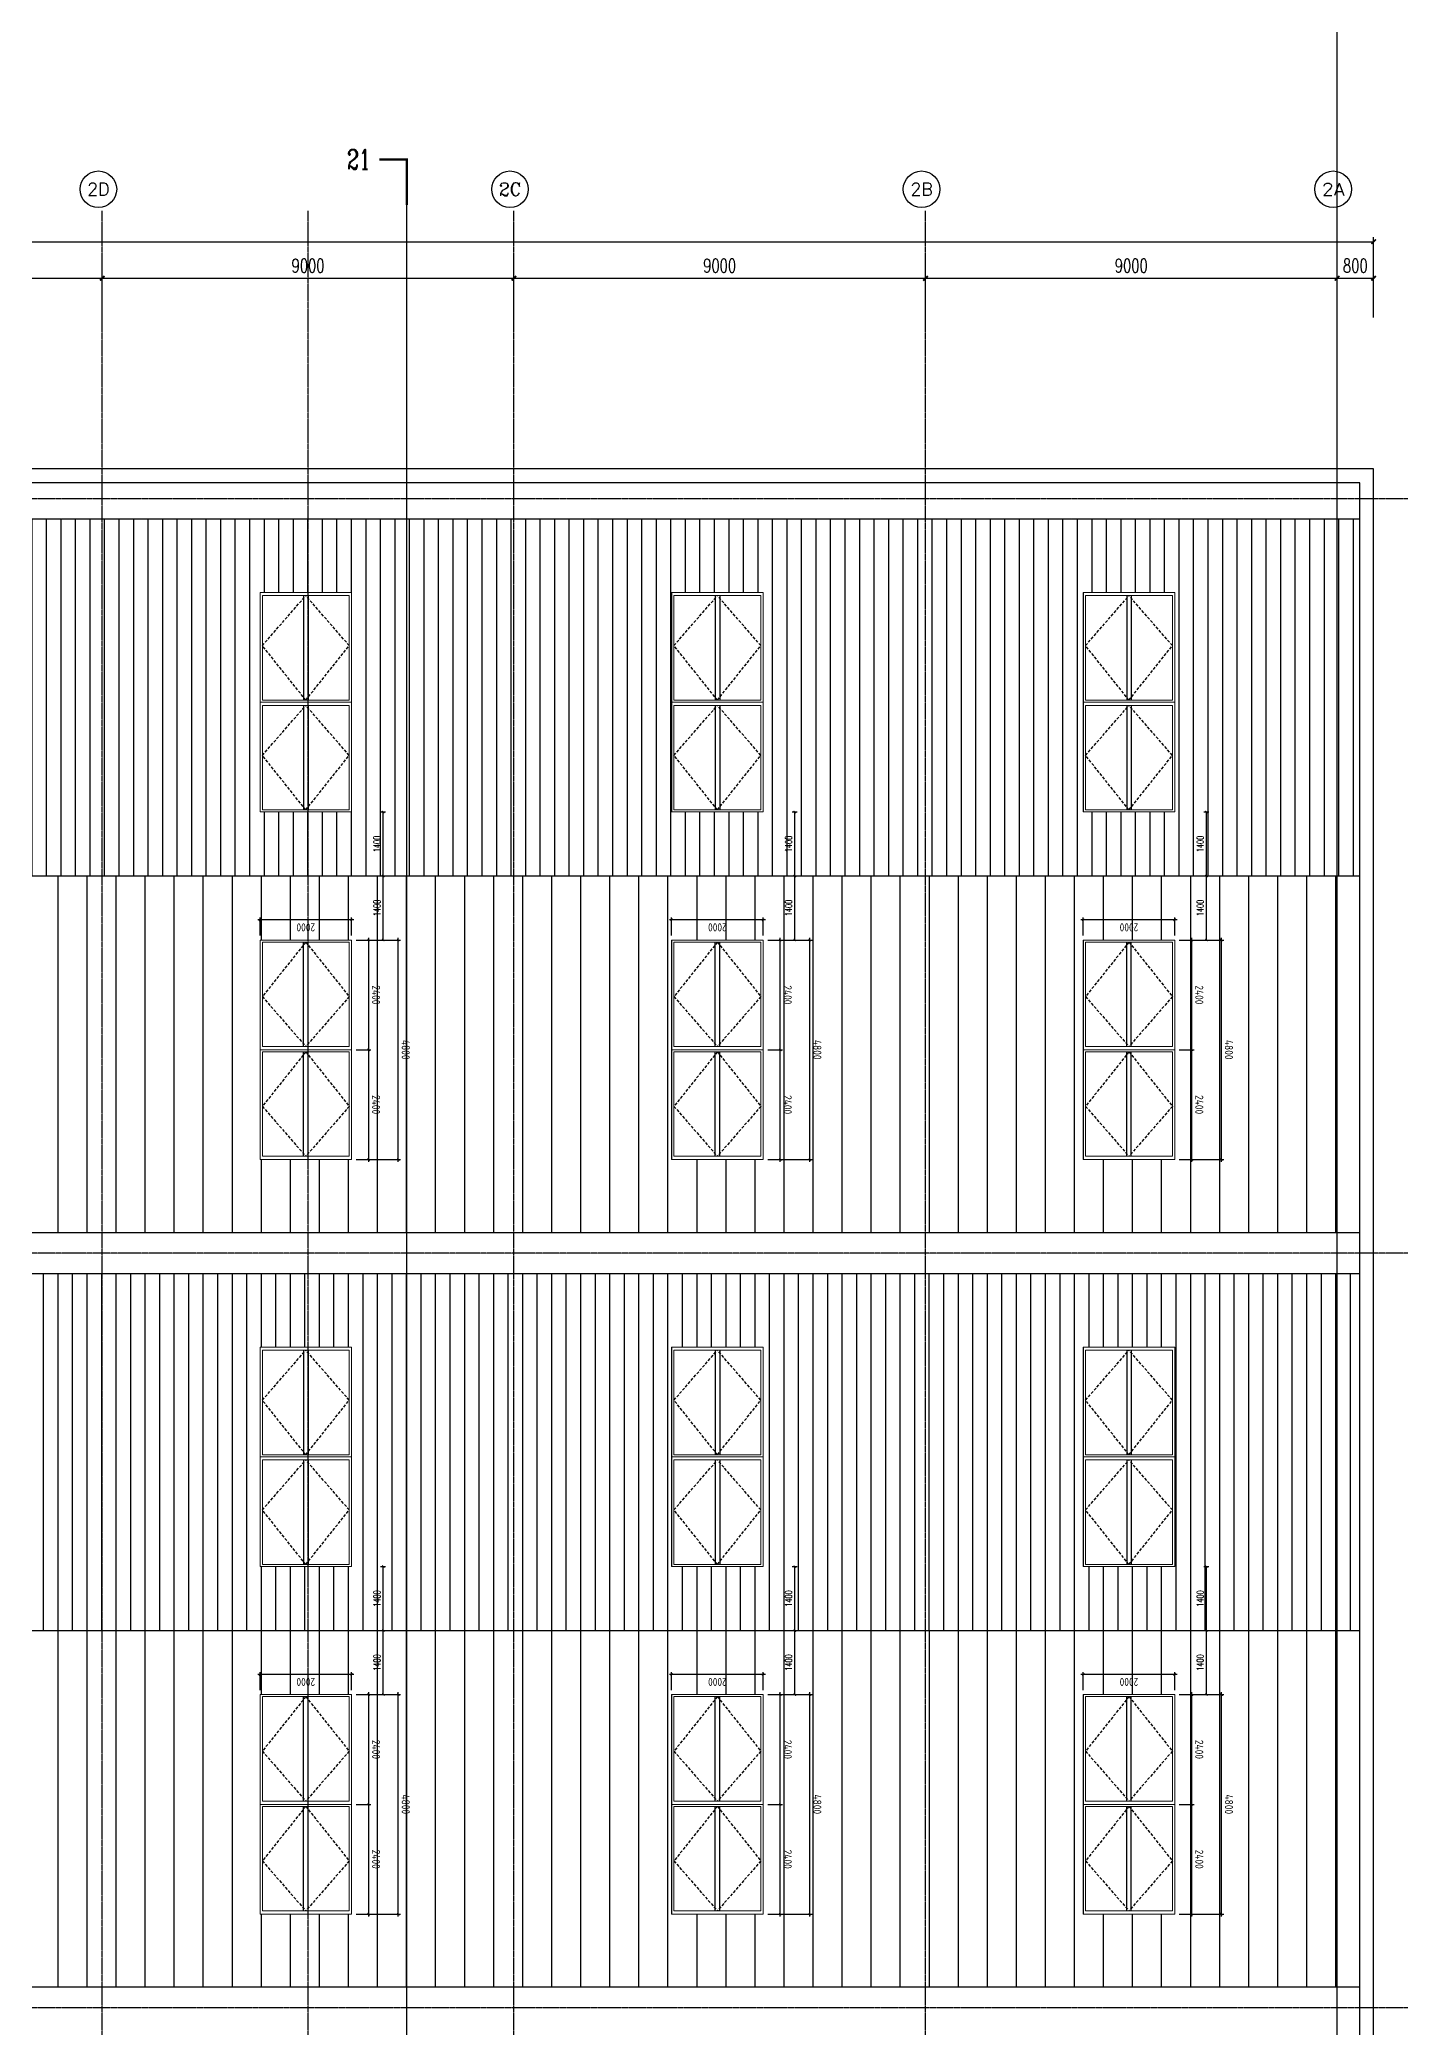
# Model space of a CAD drawing. Extents: x -954573 to 446329, y 489853 to 1226784.
# Drawn here: x 342779 to 372527, y 689146 to 732606 of the extents above; entities that cross this region are included whole.
import ezdxf
from ezdxf.enums import TextEntityAlignment as Align

# ---------------------------------------------------------------- set-up
doc = ezdxf.new("R2010")
doc.units = 0
doc.header["$LTSCALE"] = 10
doc.header["$MEASUREMENT"] = 0
for name, pattern in [('10平面$0$DOTE', [2.42, 2, -0.2, 0.02, -0.2]), ('10平面$0$HIDDEN', [9.525, 6.35, -3.175]), ('10平面$1$DASH', [0.35, 0.25, -0.1])]:
    doc.linetypes.add(name, pattern=pattern)
doc.layers.get('Defpoints').update_dxf_attribs({"color": 210})
for name, color, linetype in [('10平面$0$A-AXIS-D', 8, 'Continuous'), ('10平面$0$A-AXIS-DOTE', 8, '10平面$0$DOTE'), ('10平面$0$A-HATCH-2', 8, 'Continuous'), ('10平面$0$A-LIN-V', 8, 'Continuous'), ('10平面$0$A-SFCE', 8, 'Continuous'), ('10平面$0$A-WINDOW', 8, 'Continuous'), ('10平面$0$AS-WALL', 8, 'Continuous'), ('10平面$0$DIM_SYMB', 8, 'Continuous'), ('10平面$0$PUB_TEXT', 8, 'Continuous'), ('10平面$0$参考线', 8, 'Continuous'), ('10平面$0$外框', 1, '10平面$0$HIDDEN'), ('A-LIN-V', 9, 'Continuous')]:
    doc.layers.add(name, color=color, linetype=linetype)
doc.layers.add('10平面$0$成型线', color=3, linetype='Continuous', lineweight=18)
doc.styles.add('10平面$0$_TCH_AXIS', font='COMPLEX', dxfattribs={"bigfont": 'GBCBIG'})
doc.styles.add('10平面$0$_TCH_DIM_T3', font='SIMPLEX', dxfattribs={"width": 0.705882, "bigfont": 'GBCBIG'})
doc.styles.add('10平面$0$_TCH_LABEL', font='COMPLEX', dxfattribs={"bigfont": 'GBCBIG'})
doc.styles.add('10平面$0$Standard', font='gbenor.shx', dxfattribs={"bigfont": 'gbcbig.shx'})
doc.dimstyles.new('10平面$0$50', dxfattribs={"dimscale": 50, "dimtxt": 3.5, "dimasz": 1, "dimexe": 1, "dimexo": 2, "dimgap": 1.5, "dimtad": 1, "dimdec": 0, "dimzin": 12, "dimdsep": 46, "dimtxsty": '10平面$0$Standard', "dimblk": '10平面$0$_ArchTick', "dimcen": 0.1, "dimdle": 1, "dimclrd": 3, "dimclre": 3, "dimclrt": 7, "dimadec": 0, "dimazin": 0, "dimtfac": 1, "dimtdec": 0, "dimtix": 1, "dimtmove": 2, "dimatfit": 3, "dimfxl": 0, "dimtolj": 1, "dimtzin": 0, "dimarcsym": 0})
doc.dimstyles.new('10平面$0$_TCH_ARCH&&100', dxfattribs={"dimtxt": 297.5, "dimasz": 100, "dimexe": 100, "dimexo": 100, "dimgap": 126.25, "dimtad": 1, "dimdec": 0, "dimzin": 0, "dimdsep": 46, "dimtxsty": '10平面$0$_TCH_DIM_T3', "dimblk": '10平面$0$_ArchTick', "dimcen": 0.09, "dimclrt": 7, "dimazin": 2, "dimtfac": 1, "dimtdec": 0, "dimtix": 1, "dimtmove": 2, "dimatfit": 3, "dimfxl": 0, "dimtolj": 1, "dimtzin": 0, "dimarcsym": 0})
doc.dimstyles.new('10平面$0$_TCH_ARCH&&50', dxfattribs={"dimtxt": 148.75, "dimasz": 50, "dimexe": 50, "dimexo": 50, "dimgap": 63.125, "dimtad": 1, "dimdec": 0, "dimzin": 0, "dimdsep": 46, "dimtxsty": '10平面$0$_TCH_DIM_T3', "dimblk": '10平面$0$_ArchTick', "dimcen": 0.09, "dimclrt": 7, "dimazin": 2, "dimtfac": 1, "dimtdec": 0, "dimtix": 1, "dimtmove": 2, "dimatfit": 3, "dimfxl": 0, "dimtolj": 1, "dimtzin": 0, "dimarcsym": 0})
pattern_1 = [(90, (-500100, 0), (-635, 0), [])]

# ---------------------------------------------------------------- blocks, each defined once
blk = doc.blocks.new('10平面$0$rrrrrrrrrrrrrrrrrrrrr')
at = {"layer": '10平面$0$A-HATCH-2'}
h = blk.add_hatch(dxfattribs=at)
h.set_pattern_fill('ANSI31', color=256, scale=200, angle=45)
h.set_pattern_definition([(90, (-494320.1, 120240.46), (-317.5, 2e-14), [])])
h.paths.add_polyline_path([(-266220, 714320), (-133684.3, 714320), (-128454.2, 714320), (-128454.2, 722120), (-264720.5, 722120), (-267250.7, 714320), (-262540, 714320)])
h = blk.add_hatch(dxfattribs=at)
h.set_pattern_fill('ANSI31', color=256, scale=400, angle=45)
h.set_pattern_definition(pattern_1)
h.paths.add_polyline_path([(-266220, 714320), (-133684.3, 714320), (-128454.2, 714320), (-128454.2, 706520), (-269780.9, 706520), (-267250.7, 714320), (-262540, 714320)])
h = blk.add_hatch(dxfattribs=at)
h.set_pattern_fill('ANSI31', color=256, scale=200, angle=45)
h.set_pattern_definition([(90, (-500100, 0), (-317.5, 0), [])])
h.paths.add_polyline_path([(-266220, 697820), (-133684.3, 697820), (-128454.2, 697820), (-128454.2, 705620), (-270072.9, 705620), (-272605, 697820), (-262540, 697820)])
h = blk.add_hatch(dxfattribs=at)
h.set_pattern_fill('ANSI31', color=256, scale=400, angle=45)
h.set_pattern_definition(pattern_1)
h.paths.add_polyline_path([(-266220, 697820), (-133684.3, 697820), (-128454.2, 697820), (-128454.2, 690020), (-275133.3, 690020), (-272605, 697820), (-262540, 697820)])
at = {"layer": '10平面$0$A-LIN-V'}
for points in [[(-128454.2, 722120), (-264720.5, 722120)], [(-128454.2, 706520), (-269780.9, 706520)], [(-128454.2, 705620), (-270072.9, 705620)], [(-128454.2, 690020), (-275133.3, 690020)]]:
    blk.add_lwpolyline(points, dxfattribs=at)
at = {"layer": '10平面$0$A-SFCE'}
for points in [[(-285554.2, 654570), (-286154.2, 654570), (-286154.2, 639420), (-128154.2, 639420), (-128154.2, 639420), (-128154.2, 723220), (-264679.1, 723220), (-286154.2, 657017.5), (-286154.2, 656070)], [(-285854.2, 654270), (-285854.2, 639720), (-128454.2, 639720), (-128454.2, 722920), (-264461, 722920), (-285854.2, 656970), (-285854.2, 656370)], [(-267250.7, 714320), (-128454.2, 714320)], [(-272605, 697820), (-128454.2, 697820)]]:
    blk.add_lwpolyline(points, dxfattribs=at)
blk = doc.blocks.new('10平面$0$_ArchTick')
at = {"color": 0, "linetype": 'ByBlock', "const_width": 0.4}
blk.add_lwpolyline([(-0.5, -0.5), (0.5, 0.5)], dxfattribs=at)
blk = doc.blocks.new('*D3461')
at = {"layer": 'Defpoints', "color": 3, "lineweight": -2}
for p, q in [((105313, -25069), (105313, -25459)), ((107313, -25069), (107313, -25459)), ((105263, -25409), (107363, -25409))]:
    blk.add_line(p, q, dxfattribs=at)
at = {"layer": 'Defpoints', "color": 0}
for p in [(105313, -24969), (107313, -24969), (107313, -25409)]:
    blk.add_point(p, dxfattribs=at)
at = {"layer": 'Defpoints', "color": 3, "lineweight": -2, "xscale": 50, "yscale": 50, "zscale": 50, "rotation": 180}
blk.add_blockref('10平面$0$_ArchTick', (105313, -25409), dxfattribs=at)
at = {"layer": 'Defpoints', "color": 3, "lineweight": -2, "xscale": 50, "yscale": 50, "zscale": 50}
blk.add_blockref('10平面$0$_ArchTick', (107313, -25409), dxfattribs=at)
at = {"layer": 'Defpoints', "color": 7, "insert": (106313, -25246), "char_height": 175, "attachment_point": 5, "style": '10平面$0$Standard'}
blk.add_mtext('\\A1;2000', dxfattribs=at)
blk = doc.blocks.new('*D3462')
at = {"layer": 'Defpoints', "color": 3, "lineweight": -2}
for p, q in [((105213, -22569), (104888, -22569)), ((104938, -22519), (104938, -25019)), ((105213, -24969), (104888, -24969))]:
    blk.add_line(p, q, dxfattribs=at)
at = {"layer": 'Defpoints', "color": 0}
for p in [(105313, -22569), (104938, -24969), (105313, -24969)]:
    blk.add_point(p, dxfattribs=at)
at = {"layer": 'Defpoints', "color": 3, "lineweight": -2, "xscale": 50, "yscale": 50, "zscale": 50}
for p, rotation in [((104938, -22569), 90), ((104938, -24969), 270)]:
    blk.add_blockref('10平面$0$_ArchTick', p, dxfattribs=dict(at, rotation=rotation))
at = {"layer": 'Defpoints', "color": 7, "insert": (104776, -23769), "char_height": 175, "attachment_point": 5, "rotation": 90, "style": '10平面$0$Standard'}
blk.add_mtext('\\A1;2400', dxfattribs=at)
blk = doc.blocks.new('*D3463')
at = {"layer": 'Defpoints', "color": 3, "lineweight": -2}
for p, q in [((105213, -20169), (104240, -20169)), ((104290, -20119), (104290, -25019)), ((105213, -24969), (104240, -24969))]:
    blk.add_line(p, q, dxfattribs=at)
at = {"layer": 'Defpoints', "color": 0}
for p in [(105313, -20169), (104290, -24969), (105313, -24969)]:
    blk.add_point(p, dxfattribs=at)
at = {"layer": 'Defpoints', "color": 3, "lineweight": -2, "xscale": 50, "yscale": 50, "zscale": 50}
for p, rotation in [((104290, -20169), 90), ((104290, -24969), 270)]:
    blk.add_blockref('10平面$0$_ArchTick', p, dxfattribs=dict(at, rotation=rotation))
at = {"layer": 'Defpoints', "color": 7, "insert": (104128, -22569), "char_height": 175, "attachment_point": 5, "rotation": 90, "style": '10平面$0$Standard'}
blk.add_mtext('\\A1;4800', dxfattribs=at)
blk = doc.blocks.new('*D3464')
at = {"layer": 'Defpoints', "color": 3, "lineweight": -2}
for p, q in [((105213, -20169), (104888, -20169)), ((104938, -20119), (104938, -22619)), ((105213, -22569), (104888, -22569))]:
    blk.add_line(p, q, dxfattribs=at)
at = {"layer": 'Defpoints', "color": 0}
for p in [(105313, -20169), (104938, -22569), (105313, -22569)]:
    blk.add_point(p, dxfattribs=at)
at = {"layer": 'Defpoints', "color": 3, "lineweight": -2, "xscale": 50, "yscale": 50, "zscale": 50}
for p, rotation in [((104938, -20169), 90), ((104938, -22569), 270)]:
    blk.add_blockref('10平面$0$_ArchTick', p, dxfattribs=dict(at, rotation=rotation))
at = {"layer": 'Defpoints', "color": 7, "insert": (104776, -21369), "char_height": 175, "attachment_point": 5, "rotation": 90, "style": '10平面$0$Standard'}
blk.add_mtext('\\A1;2400', dxfattribs=at)
blk = doc.blocks.new('*D3469')
at = {"layer": '10平面$0$A-WINDOW', "color": 0, "lineweight": -2}
for p, q in [((368233, 714320), (368340, 714320)), ((368290, 712920), (368290, 714320)), ((368233, 712920), (368340, 712920))]:
    blk.add_line(p, q, dxfattribs=at)
at = {"layer": 'Defpoints', "color": 0}
for p in [(368183, 714320), (368290, 714320), (368183, 712920)]:
    blk.add_point(p, dxfattribs=at)
at = {"layer": '10平面$0$A-WINDOW', "color": 0, "lineweight": -2, "xscale": 50, "yscale": 50, "zscale": 50}
for p, rotation in [((368290, 714320), 90), ((368290, 712920), 270)]:
    blk.add_blockref('10平面$0$_ArchTick', p, dxfattribs=dict(at, rotation=rotation))
at = {"layer": '10平面$0$A-WINDOW', "color": 7, "insert": (368153, 713620), "char_height": 148.8, "attachment_point": 5, "rotation": 90, "style": '10平面$0$_TCH_DIM_T3'}
blk.add_mtext('\\A1;1400', dxfattribs=at)
blk = doc.blocks.new('*D3470')
at = {"layer": '10平面$0$A-WINDOW', "color": 0, "lineweight": -2}
for p, q in [((368233, 715720), (368340, 715720)), ((368290, 714320), (368290, 715720)), ((368233, 714320), (368340, 714320))]:
    blk.add_line(p, q, dxfattribs=at)
at = {"layer": 'Defpoints', "color": 0}
for p in [(368183, 715720), (368290, 715720), (368183, 714320)]:
    blk.add_point(p, dxfattribs=at)
at = {"layer": '10平面$0$A-WINDOW', "color": 0, "lineweight": -2, "xscale": 50, "yscale": 50, "zscale": 50}
for p, rotation in [((368290, 715720), 90), ((368290, 714320), 270)]:
    blk.add_blockref('10平面$0$_ArchTick', p, dxfattribs=dict(at, rotation=rotation))
at = {"layer": '10平面$0$A-WINDOW', "color": 7, "insert": (368153, 715020), "char_height": 148.8, "attachment_point": 5, "rotation": 90, "style": '10平面$0$_TCH_DIM_T3'}
blk.add_mtext('\\A1;1400', dxfattribs=at)
blk = doc.blocks.new('*D3077')
at = {"layer": '10平面$0$A-AXIS-D', "color": 0, "lineweight": -2}
for p, q in [((55882, -78290), (55882, -77330)), ((64882, -78290), (64882, -77330)), ((55882, -77430), (64882, -77430))]:
    blk.add_line(p, q, dxfattribs=at)
at = {"layer": 'Defpoints', "color": 0}
for p in [(64882, -77430), (55882, -78390), (64882, -78390)]:
    blk.add_point(p, dxfattribs=at)
at = {"layer": '10平面$0$A-AXIS-D', "color": 0, "lineweight": -2, "xscale": 100, "yscale": 100, "zscale": 100, "rotation": 180}
blk.add_blockref('10平面$0$_ArchTick', (55882, -77430), dxfattribs=at)
at = {"layer": '10平面$0$A-AXIS-D', "color": 0, "lineweight": -2, "xscale": 100, "yscale": 100, "zscale": 100}
blk.add_blockref('10平面$0$_ArchTick', (64882, -77430), dxfattribs=at)
at = {"layer": '10平面$0$A-AXIS-D', "color": 7, "insert": (60382, -77155), "char_height": 297.5, "attachment_point": 5, "style": '10平面$0$_TCH_DIM_T3'}
blk.add_mtext('\\A1;9000', dxfattribs=at)
blk = doc.blocks.new('*D3078')
at = {"layer": '10平面$0$A-AXIS-D', "color": 0, "lineweight": -2}
for p, q in [((64882, -78290), (64882, -77330)), ((73882, -78290), (73882, -77330)), ((64882, -77430), (73882, -77430))]:
    blk.add_line(p, q, dxfattribs=at)
at = {"layer": 'Defpoints', "color": 0}
for p in [(73882, -77430), (64882, -78390), (73882, -78390)]:
    blk.add_point(p, dxfattribs=at)
at = {"layer": '10平面$0$A-AXIS-D', "color": 0, "lineweight": -2, "xscale": 100, "yscale": 100, "zscale": 100, "rotation": 180}
blk.add_blockref('10平面$0$_ArchTick', (64882, -77430), dxfattribs=at)
at = {"layer": '10平面$0$A-AXIS-D', "color": 0, "lineweight": -2, "xscale": 100, "yscale": 100, "zscale": 100}
blk.add_blockref('10平面$0$_ArchTick', (73882, -77430), dxfattribs=at)
at = {"layer": '10平面$0$A-AXIS-D', "color": 7, "insert": (69382, -77155), "char_height": 297.5, "attachment_point": 5, "style": '10平面$0$_TCH_DIM_T3'}
blk.add_mtext('\\A1;9000', dxfattribs=at)
blk = doc.blocks.new('*D3079')
at = {"layer": '10平面$0$A-AXIS-D', "color": 0, "lineweight": -2}
for p, q in [((73882, -78290), (73882, -77330)), ((82882, -78290), (82882, -77330)), ((73882, -77430), (82882, -77430))]:
    blk.add_line(p, q, dxfattribs=at)
at = {"layer": 'Defpoints', "color": 0}
for p in [(82882, -77430), (73882, -78390), (82882, -78390)]:
    blk.add_point(p, dxfattribs=at)
at = {"layer": '10平面$0$A-AXIS-D', "color": 0, "lineweight": -2, "xscale": 100, "yscale": 100, "zscale": 100, "rotation": 180}
blk.add_blockref('10平面$0$_ArchTick', (73882, -77430), dxfattribs=at)
at = {"layer": '10平面$0$A-AXIS-D', "color": 0, "lineweight": -2, "xscale": 100, "yscale": 100, "zscale": 100}
blk.add_blockref('10平面$0$_ArchTick', (82882, -77430), dxfattribs=at)
at = {"layer": '10平面$0$A-AXIS-D', "color": 7, "insert": (78382, -77155), "char_height": 297.5, "attachment_point": 5, "style": '10平面$0$_TCH_DIM_T3'}
blk.add_mtext('\\A1;9000', dxfattribs=at)
blk = doc.blocks.new('*D3080')
at = {"layer": '10平面$0$A-AXIS-D', "color": 0, "lineweight": -2}
for p, q in [((82882, -78290), (82882, -77330)), ((91882, -78290), (91882, -77330)), ((82882, -77430), (91882, -77430))]:
    blk.add_line(p, q, dxfattribs=at)
at = {"layer": 'Defpoints', "color": 0}
for p in [(91882, -77430), (82882, -78390), (91882, -78390)]:
    blk.add_point(p, dxfattribs=at)
at = {"layer": '10平面$0$A-AXIS-D', "color": 0, "lineweight": -2, "xscale": 100, "yscale": 100, "zscale": 100, "rotation": 180}
blk.add_blockref('10平面$0$_ArchTick', (82882, -77430), dxfattribs=at)
at = {"layer": '10平面$0$A-AXIS-D', "color": 0, "lineweight": -2, "xscale": 100, "yscale": 100, "zscale": 100}
blk.add_blockref('10平面$0$_ArchTick', (91882, -77430), dxfattribs=at)
at = {"layer": '10平面$0$A-AXIS-D', "color": 7, "insert": (87382, -77155), "char_height": 297.5, "attachment_point": 5, "style": '10平面$0$_TCH_DIM_T3'}
blk.add_mtext('\\A1;9000', dxfattribs=at)
blk = doc.blocks.new('*D3081')
at = {"layer": '10平面$0$A-AXIS-D', "color": 0, "lineweight": -2}
for p, q in [((91882, -78290), (91882, -77330)), ((92682, -78290), (92682, -77330)), ((91882, -77430), (92682, -77430))]:
    blk.add_line(p, q, dxfattribs=at)
at = {"layer": 'Defpoints', "color": 0}
for p in [(92682, -77430), (91882, -78390), (92682, -78390)]:
    blk.add_point(p, dxfattribs=at)
at = {"layer": '10平面$0$A-AXIS-D', "color": 0, "lineweight": -2, "xscale": 100, "yscale": 100, "zscale": 100, "rotation": 180}
blk.add_blockref('10平面$0$_ArchTick', (91882, -77430), dxfattribs=at)
at = {"layer": '10平面$0$A-AXIS-D', "color": 0, "lineweight": -2, "xscale": 100, "yscale": 100, "zscale": 100}
blk.add_blockref('10平面$0$_ArchTick', (92682, -77430), dxfattribs=at)
at = {"layer": '10平面$0$A-AXIS-D', "color": 7, "insert": (92282, -77155), "char_height": 297.5, "attachment_point": 5, "style": '10平面$0$_TCH_DIM_T3'}
blk.add_mtext('\\A1;800', dxfattribs=at)
blk = doc.blocks.new('*D3082')
at = {"layer": '10平面$0$A-AXIS-D', "color": 0, "lineweight": -2}
for p, q in [((-65318, -78190), (-65318, -76530)), ((-65318, -76630), (92682, -76630)), ((92682, -78190), (92682, -76530))]:
    blk.add_line(p, q, dxfattribs=at)
at = {"layer": 'Defpoints', "color": 0}
for p in [(92682, -76630), (-65318, -78290), (92682, -78290)]:
    blk.add_point(p, dxfattribs=at)
at = {"layer": '10平面$0$A-AXIS-D', "color": 0, "lineweight": -2, "xscale": 100, "yscale": 100, "zscale": 100, "rotation": 180}
blk.add_blockref('10平面$0$_ArchTick', (-65318, -76630), dxfattribs=at)
at = {"layer": '10平面$0$A-AXIS-D', "color": 0, "lineweight": -2, "xscale": 100, "yscale": 100, "zscale": 100}
blk.add_blockref('10平面$0$_ArchTick', (92682, -76630), dxfattribs=at)
at = {"layer": '10平面$0$A-AXIS-D', "color": 7, "insert": (13682, -76355), "char_height": 297.5, "attachment_point": 5, "style": '10平面$0$_TCH_DIM_T3'}
blk.add_mtext('\\A1;158000', dxfattribs=at)
blk = doc.blocks.new('10平面$0$tc')
blk.add_wipeout([(105308.2, -20169.2), (105308.2, -24969.2), (107308.2, -24969.2), (107308.1, -20169.2)]).dxf.layer = '10平面$0$参考线'
at = {"color": 2}
for p, q in [((106262.8, -20239.2), (106262.8, -22524.2)), ((106363.6, -20239.2), (106363.6, -22524.2)), ((106262.8, -22639.2), (106262.8, -24924.2)), ((106363.6, -22639.2), (106363.6, -24924.2))]:
    blk.add_line(p, q, dxfattribs=at)
at = {"layer": '10平面$0$外框'}
for points in [[(106313.2, -22524.2), (105363.2, -21331.7), (106313.2, -20239.2)], [(106313.2, -22524.2), (107263.2, -21331.7), (106313.2, -20239.2)], [(106313.2, -24924.2), (105363.2, -23731.7), (106313.2, -22639.2)], [(106313.2, -24924.2), (107263.2, -23731.7), (106313.2, -22639.2)]]:
    blk.add_lwpolyline(points, dxfattribs=at)
at = {"layer": '10平面$0$成型线'}
for p, q in [((105313.2, -22569.2), (107313.2, -22569.2)), ((105313.2, -24969.2), (107313.2, -24969.2))]:
    blk.add_line(p, q, dxfattribs=at)
for points in [[(105313.2, -22569.2), (105313.2, -20169.2), (107313.2, -20169.2), (107313.2, -22569.2)], [(105313.2, -24969.2), (105313.2, -22569.2), (107313.2, -22569.2), (107313.2, -24969.2)]]:
    blk.add_lwpolyline(points, dxfattribs=at)
for points in [[(105363.2, -22524.2), (107263.2, -22524.2), (107263.2, -20239.2), (105363.2, -20239.2)], [(105363.2, -24924.2), (107263.2, -24924.2), (107263.2, -22639.2), (105363.2, -22639.2)]]:
    blk.add_lwpolyline(points, close=True, dxfattribs=at)
at = {"layer": 'Defpoints'}
for p1, p2, distance, picture, middle in [((105313.2, -20169.2), (105313.2, -24969.2), -1023.2, '*D3463', (104127.5, -22569.2)), ((105313.2, -20169.2), (105313.2, -22569.2), -374.7, '*D3464', (104776, -21369.2)), ((105313.2, -22569.2), (105313.2, -24969.2), -374.7, '*D3462', (104776, -23769.2)), ((105313.2, -24969.2), (107313.2, -24969.2), -439.5, '*D3461', (106313.2, -25246.3))]:
    dim = blk.add_aligned_dim(p1=p1, p2=p2, distance=distance, dimstyle='10平面$0$50', dxfattribs=at)
    dim.commit()
    dim.dimension.update_dxf_attribs({"geometry": picture, "text_midpoint": middle})
blk = doc.blocks.new('10平面$0$423432432222')
at = {"xscale": -1}
blk.add_blockref('10平面$0$tc', (472909.1, 740689.2), dxfattribs=at)
at = {"rotation": 180}
blk.add_blockref('10平面$0$tc', (472909.1, 687950.8), dxfattribs=at)
at = {"layer": '10平面$0$A-WINDOW', "color": 1}
for p1, p2, picture, middle in [((368182.5, 714320), (368182.5, 715720), '*D3470', (368152.5, 715020)), ((368182.5, 712920), (368182.5, 714320), '*D3469', (368152.5, 713620))]:
    dim = blk.add_aligned_dim(p1=p1, p2=p2, distance=-107.5, dimstyle='10平面$0$_TCH_ARCH&&50', dxfattribs=at)
    dim.commit()
    dim.dimension.update_dxf_attribs({"geometry": picture, "text_midpoint": middle})
blk = doc.blocks.new('10平面$0$242343243')
at = {"layer": '10平面$0$A-WINDOW'}
for p in [(-18000, 0), (-9000, 0), (0, 0), (-18000, -16500), (-9000, -16500), (0, -16500)]:
    blk.add_blockref('10平面$0$423432432222', p, dxfattribs=at)
blk = doc.blocks.new('10平面$0$dote')
at = {"layer": '10平面$0$A-AXIS-D'}
for centre in [(64797.3, -75483.9), (73797.3, -75483.9), (82797.3, -75483.9), (91797.3, -75483.9)]:
    blk.add_circle(centre, 400, dxfattribs=at)
at = {"layer": '10平面$0$A-AXIS-DOTE'}
blk.add_line((91882.2, -264080), (91882.2, 36662.3), dxfattribs=at)
at = {"layer": '10平面$0$A-AXIS-DOTE', "ltscale": 2}
for p, q in [((64882.2, -169748.9), (64882.2, -75950)), ((69382.2, -169748.9), (69382.2, -75950)), ((73882.2, -169748.9), (73882.2, -75950)), ((82882.2, -169748.9), (82882.2, -75950)), ((98696.4, -82250), (-75513.6, -82250)), ((98696.4, -98750), (-75513.6, -98750)), ((98696.4, -115250), (-75513.6, -115250))]:
    blk.add_line(p, q, dxfattribs=at)
at = {"layer": '10平面$0$DIM_SYMB', "const_width": 50}
blk.add_lwpolyline([(71542.3, -75830), (71542.3, -74830), (70942.3, -74830)], dxfattribs=at)
at = {"layer": '10平面$0$DIM_SYMB', "linetype": '10平面$1$DASH', "ltscale": 3}
blk.add_lwpolyline([(71542.3, -172100), (71542.3, -75175)], dxfattribs=at)
at = {"layer": '10平面$0$PUB_TEXT', "style": '10平面$0$_TCH_LABEL', "width": 0.705882}
blk.add_text('21', height=425, dxfattribs=at).set_placement((70235.2, -75042.5))
at = {"layer": '10平面$0$PUB_TEXT', "style": '10平面$0$_TCH_AXIS'}
for s, height, p, p2 in [('2D', 276.42, (64553.8, -75622.1), (65040.8, -75622.1)), ('2C', 288.12, (73557.2, -75627.9), (74037.4, -75627.9)), ('2B', 276.42, (82553.8, -75622.1), (83040.8, -75622.1)), ('2A', 270.86, (91552.2, -75619.3), (92042.4, -75619.3))]:
    blk.add_text(s, height=height, dxfattribs=at).set_placement(p, p2, align=Align.FIT)
at = {"layer": '10平面$0$A-AXIS-D'}
for base, p1, p2, picture, middle in [((92682.2, -76630), (-65317.8, -78290), (92682.2, -78290), '*D3082', (13682.2, -76355)), ((64882.2, -77430), (55882.2, -78390), (64882.2, -78390), '*D3077', (60382.2, -77155)), ((73882.2, -77430), (64882.2, -78390), (73882.2, -78390), '*D3078', (69382.2, -77155)), ((82882.2, -77430), (73882.2, -78390), (82882.2, -78390), '*D3079', (78382.2, -77155)), ((91882.2, -77430), (82882.2, -78390), (91882.2, -78390), '*D3080', (87382.2, -77155)), ((92682.2, -77430), (91882.2, -78390), (92682.2, -78390), '*D3081', (92282.2, -77155))]:
    dim = blk.add_linear_dim(base=base, p1=p1, p2=p2, angle=0, dimstyle='10平面$0$_TCH_ARCH&&100', override={"dimgap": 0}, dxfattribs=at)
    dim.commit()
    dim.dimension.update_dxf_attribs({"geometry": picture, "text_midpoint": middle, "dimtype": 129})
blk = doc.blocks.new('10平面')
blk.add_blockref('10平面$0$rrrrrrrrrrrrrrrrrrrrr', (500100, 0))
at = {"layer": '10平面$0$A-WINDOW'}
blk.add_blockref('10平面$0$242343243', (0, 0), dxfattribs=at)
at = {"layer": '10平面$0$AS-WALL'}
blk.add_blockref('10平面$0$dote', (279263.6, 804820), dxfattribs=at)

msp = doc.modelspace()

# ---------------------------------------------------------------- block references
at = {"layer": 'A-LIN-V'}
msp.add_blockref('10平面', (0, 0), dxfattribs=at)

doc.saveas('drawing.dxf')
